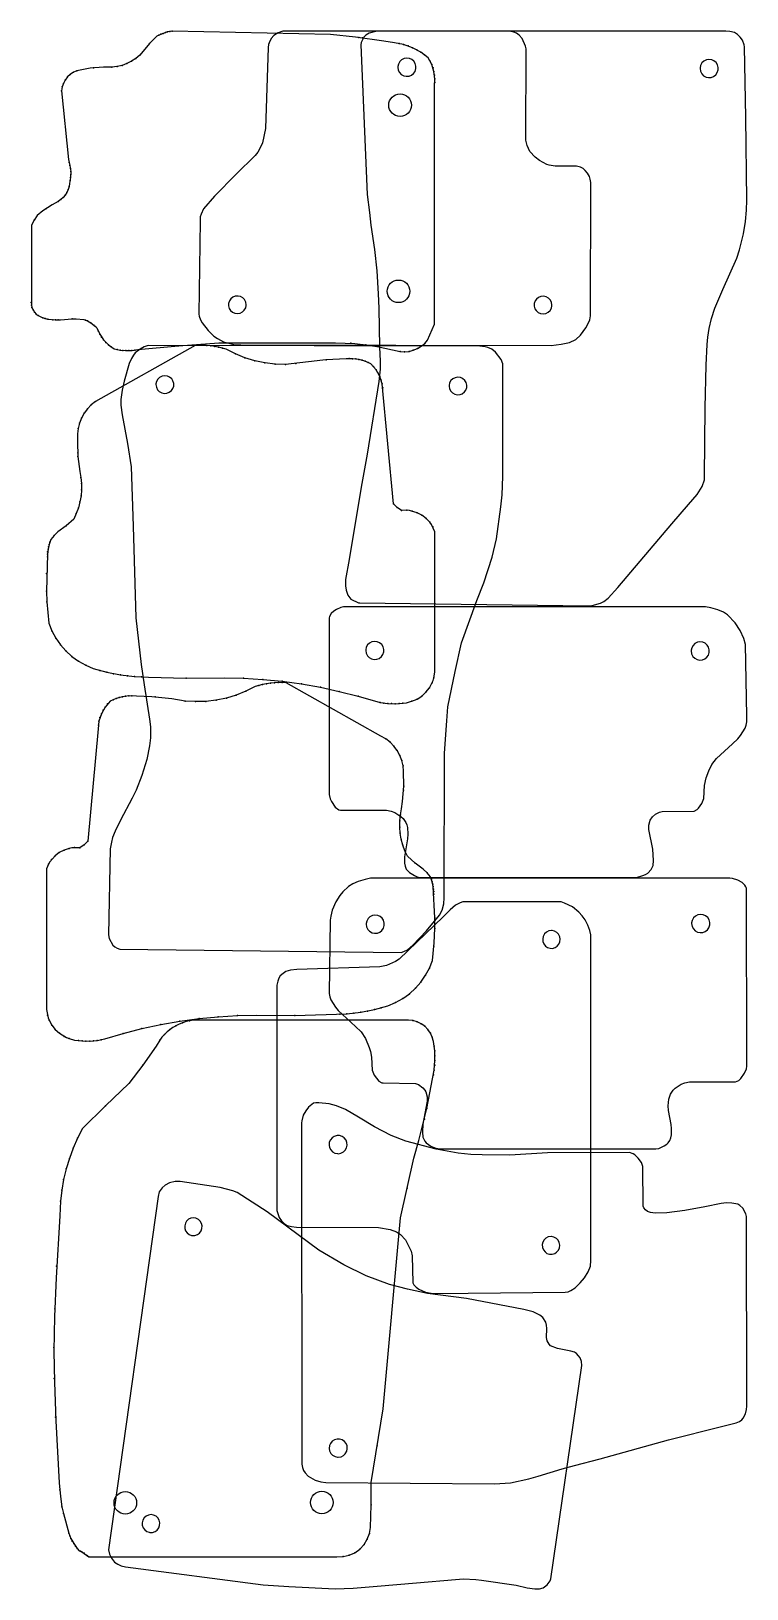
# Model space of a CAD drawing. Header units: millimetres. Extents: x 1981 to 2899, y 1 to 1999.
import ezdxf

# ---------------------------------------------------------------- set-up
doc = ezdxf.new("R2010")
doc.units = ezdxf.units.MM
for name, color, linetype in [('1', 7, 'Continuous'), ('11', 7, 'Continuous'), ('2', 7, 'Continuous'), ('3', 7, 'Continuous')]:
    doc.layers.add(name, color=color, linetype=linetype)

msp = doc.modelspace()

# ---------------------------------------------------------------- linework, layer by layer
at = {"color": 7}
for points in [[(2250.1, 1596.5), (2648, 1595.8), (2660.7, 1597.3), (2671.5, 1599.8), (2679.5, 1603.7), (2685.5, 1609.2), (2692.5, 1618.4), (2695.5, 1623.9), (2697.5, 1628.6), (2698.6, 1633.8), (2699, 1805), (2698.3, 1809.3), (2697.2, 1812.6), (2694.8, 1816.8), (2691.7, 1820.4), (2688.9, 1822.8), (2685.6, 1824.4), (2680.7, 1825.7), (2653.2, 1825.8), (2645.7, 1826.9), (2642.6, 1827.9), (2633.3, 1833.2), (2627.6, 1837.4), (2620.9, 1844.8), (2617.2, 1852.2), (2615.8, 1859.2), (2615.9, 1976.3), (2615.1, 1979.6), (2610.7, 1989.5), (2607.1, 1994), (2603.7, 1996.4), (2600.1, 1997.8), (2594.7, 1999), (2304.1, 1999), (2297.8, 1996.9), (2292.5, 1993.4), (2288.9, 1989.5), (2286.3, 1984.2), (2285.5, 1981.8), (2285.1, 1978.1), (2281.6, 1874.3), (2278.1, 1855.8), (2276.3, 1851.7), (2271.9, 1843.7), (2268.5, 1839.5), (2244.2, 1815.6), (2216.5, 1787.2), (2202.3, 1771.1), (2199.2, 1764.1), (2198, 1760.9), (2197.8, 1755.9), (2196.2, 1636.1), (2196.8, 1633.3), (2198.2, 1628.8), (2200.6, 1624.8), (2208.1, 1615.2), (2215.5, 1607.9), (2220, 1604.6), (2227.7, 1600.4), (2241.1, 1597.1)], [(2872.1, 1998.8), (2424.7, 1999), (2414.6, 1996.6), (2410.4, 1994), (2407.8, 1991.3), (2404.5, 1984.5), (2404, 1981.4), (2412.2, 1789.6), (2414.9, 1766.4), (2417, 1750.2), (2421.6, 1718.9), (2424.4, 1691.7), (2426.3, 1662.2), (2426.9, 1643.5), (2428.1, 1593.6), (2428.9, 1575.7), (2428.6, 1565.5), (2427, 1549.8), (2412, 1456.4), (2404.3, 1414.1), (2389, 1321.2), (2384.5, 1295.6), (2384.5, 1287.4), (2385.1, 1282.1), (2387.2, 1275.4), (2391.1, 1270.6), (2400.8, 1265.7), (2402.8, 1265.6), (2695.5, 1261.7), (2700.5, 1262.2), (2711.3, 1265.2), (2715.7, 1267.6), (2721.2, 1271.8), (2733.7, 1285.4), (2803, 1367), (2824.1, 1391.7), (2835.5, 1404.5), (2841.7, 1415.1), (2844.5, 1423.4), (2844.9, 1427.7), (2845.4, 1515.7), (2846.8, 1570.6), (2848.2, 1596.9), (2849, 1606.4), (2850.8, 1617.6), (2853.8, 1630.4), (2858.1, 1643.7), (2868.2, 1667.8), (2886, 1708), (2889.6, 1718.7), (2894.9, 1739.1), (2897.3, 1754.8), (2898.5, 1769.5), (2899, 1782.3), (2897.9, 1888.4), (2896.1, 1979), (2895.7, 1981.5), (2893.3, 1987.4), (2890.6, 1991.2), (2887.1, 1994.5), (2883.1, 1997.1), (2877.3, 1998.4)], [(2451.5, 1952.7), (2452, 1949.1), (2453.7, 1945.9), (2455.9, 1943.6), (2459.1, 1941.8), (2462.2, 1941.1), (2465.9, 1941.4), (2468.8, 1942.6), (2471.7, 1944.8), (2473.5, 1947.4), (2474.7, 1950.9), (2474.7, 1954.1), (2473.7, 1957.6), (2472, 1960.3), (2469.2, 1962.7), (2466.3, 1964), (2462.7, 1964.4), (2459.5, 1963.9), (2456.3, 1962.2), (2454, 1960), (2452.2, 1956.8), (2451.5, 1953.7)], [(2839, 1951.1), (2839.6, 1947.5), (2841.2, 1944.2), (2843.5, 1941.9), (2846.7, 1940.1), (2849.8, 1939.4), (2853.4, 1939.7), (2856.4, 1940.9), (2859.3, 1943.1), (2861.1, 1945.8), (2862.2, 1949.2), (2862.3, 1952.4), (2861.3, 1956), (2859.6, 1958.7), (2856.8, 1961), (2853.9, 1962.3), (2850.2, 1962.7), (2847.1, 1962.2), (2843.8, 1960.5), (2841.5, 1958.3), (2839.7, 1955.1), (2839.1, 1952)], [(2257.1, 1648), (2256.5, 1651.4), (2254.9, 1654.6), (2252.7, 1656.8), (2249.6, 1658.5), (2246.5, 1659.2), (2243, 1658.9), (2240, 1657.8), (2237.2, 1655.6), (2235.4, 1653.1), (2234.3, 1649.8), (2234.2, 1646.7), (2235.2, 1643.3), (2236.9, 1640.7), (2239.6, 1638.4), (2242.5, 1637.2), (2246, 1636.8), (2249.1, 1637.3), (2252.3, 1638.9), (2254.6, 1641), (2256.4, 1644.1), (2257, 1647.1)], [(2649.1, 1647.7), (2648.5, 1651.2), (2646.9, 1654.3), (2644.7, 1656.5), (2641.6, 1658.3), (2638.5, 1658.9), (2635, 1658.7), (2632, 1657.5), (2629.2, 1655.4), (2627.4, 1652.9), (2626.3, 1649.5), (2626.2, 1646.4), (2627.2, 1643), (2628.9, 1640.5), (2631.6, 1638.2), (2634.5, 1636.9), (2638, 1636.5), (2641.1, 1637), (2644.3, 1638.6), (2646.6, 1640.8), (2648.4, 1643.8), (2649, 1646.8)], [(2556.8, 1595), (2131.2, 1595.6), (2126, 1594), (2121, 1590.9), (2114.7, 1586.2), (2112.3, 1583.4), (2109.7, 1579), (2107, 1572.9), (2100.4, 1550.1), (2097.8, 1538.3), (2096.4, 1526.6), (2096.4, 1519.2), (2098.1, 1506.7), (2104.8, 1470), (2109.3, 1440.2), (2112, 1364), (2115.5, 1246.5), (2122.3, 1186.8), (2126, 1160.4), (2133.2, 1116.7), (2134.2, 1106.8), (2134.2, 1092.6), (2133.1, 1082.3), (2129.5, 1064.7), (2123.1, 1044.4), (2115.7, 1025.5), (2110.9, 1015.1), (2095.8, 986.9), (2089.1, 972.7), (2085.7, 964.6), (2084.1, 958.8), (2082.4, 950.3), (2080.5, 840), (2081.4, 835.2), (2086.1, 826.8), (2088.6, 824.5), (2091.4, 822.7), (2094.9, 821.5), (2455.6, 817.3), (2459.2, 818.3), (2463.7, 820.8), (2470.6, 826.6), (2488.4, 844.9), (2505, 865.2), (2508.2, 871.7), (2510.3, 879.6), (2510.9, 887.2), (2511.5, 1072.7), (2514.1, 1114.2), (2515.7, 1132.4), (2524.9, 1177.6), (2533.2, 1214.5), (2552.8, 1268.7), (2561.7, 1291.4), (2572.5, 1324.5), (2578.1, 1348), (2583.7, 1388.9), (2585.3, 1404.1), (2586.1, 1427.7), (2586, 1572.4), (2584.1, 1578), (2576.5, 1587.1), (2572, 1590.9), (2566.8, 1593.4), (2563.5, 1594.2)], [(2141.3, 1545.7), (2141.8, 1542.2), (2143.4, 1539), (2145.6, 1536.8), (2148.7, 1535.1), (2151.8, 1534.4), (2155.4, 1534.7), (2158.3, 1535.8), (2161.1, 1538), (2162.9, 1540.5), (2164, 1543.8), (2164.1, 1546.9), (2163.1, 1550.3), (2161.5, 1552.9), (2158.7, 1555.2), (2155.9, 1556.4), (2152.3, 1556.9), (2149.2, 1556.3), (2146, 1554.7), (2143.7, 1552.6), (2142, 1549.5), (2141.3, 1546.5)], [(2517.1, 1543.8), (2517.6, 1540.4), (2519.2, 1537.2), (2521.4, 1535), (2524.5, 1533.3), (2527.6, 1532.6), (2531.2, 1532.9), (2534.1, 1534), (2536.9, 1536.2), (2538.7, 1538.7), (2539.8, 1542), (2539.9, 1545.1), (2538.9, 1548.5), (2537.3, 1551.1), (2534.5, 1553.4), (2531.7, 1554.6), (2528.1, 1555), (2525, 1554.5), (2521.8, 1552.9), (2519.5, 1550.8), (2517.8, 1547.7), (2517.1, 1544.7)], [(2845.8, 1260.8), (2381.6, 1260.6), (2378.5, 1259.8), (2372.6, 1257.2), (2369.4, 1255.2), (2366, 1252), (2363.8, 1248.1), (2363.6, 1246.6), (2363.5, 1019.7), (2364.7, 1014.3), (2366.3, 1010.9), (2371.2, 1003.8), (2375.6, 1000.4), (2378, 999.7), (2437.1, 999.6), (2443, 998.5), (2447.6, 996.7), (2455.2, 991.8), (2458.1, 989.2), (2461.6, 983.8), (2462.8, 981.1), (2463.7, 977.4), (2464.2, 968.8), (2463.8, 963.1), (2460, 939.8), (2460.1, 931.7), (2460.7, 927.8), (2462.1, 924.3), (2466.2, 919.7), (2472.7, 915.8), (2476.2, 914.4), (2480.2, 913.6), (2757.3, 913.6), (2765.7, 915.8), (2768.9, 917.1), (2771.9, 919), (2776.5, 923.6), (2778.8, 928.9), (2779.3, 935.2), (2778.6, 949.9), (2773.3, 974.9), (2773.5, 980.6), (2775.2, 986.8), (2778.1, 991.1), (2782, 994.6), (2786.8, 997.3), (2790.5, 998.1), (2831.5, 998.6), (2835.3, 1000.5), (2837.1, 1002.4), (2841.3, 1008.2), (2843.9, 1014.8), (2844.9, 1031.3), (2847, 1041.4), (2850.4, 1050.3), (2854.1, 1058.5), (2860.2, 1066), (2880.4, 1084.7), (2887.4, 1091.4), (2890.7, 1095.6), (2896.8, 1105), (2898.2, 1108.6), (2898.9, 1113), (2899, 1120.7), (2897.1, 1212.1), (2895.1, 1219.8), (2890.5, 1230.4), (2884.2, 1240.2), (2874.3, 1250.3), (2868.9, 1253.9), (2861.9, 1256.8), (2852.9, 1259.4)], [(2410.2, 1204.6), (2410.8, 1201), (2412.4, 1197.8), (2414.7, 1195.5), (2417.8, 1193.7), (2421, 1193), (2424.6, 1193.3), (2427.6, 1194.4), (2430.5, 1196.7), (2432.3, 1199.3), (2433.4, 1202.8), (2433.5, 1206), (2432.5, 1209.5), (2430.8, 1212.2), (2428, 1214.6), (2425.1, 1215.9), (2421.4, 1216.3), (2418.3, 1215.7), (2415, 1214.1), (2412.7, 1211.9), (2410.9, 1208.7), (2410.2, 1205.5)], [(2827.7, 1204), (2828.2, 1200.4), (2829.9, 1197.1), (2832.1, 1194.8), (2835.3, 1193), (2838.4, 1192.4), (2842.1, 1192.6), (2845, 1193.8), (2847.9, 1196.1), (2849.7, 1198.7), (2850.9, 1202.2), (2850.9, 1205.4), (2849.9, 1208.9), (2848.2, 1211.6), (2845.4, 1213.9), (2842.5, 1215.2), (2838.9, 1215.7), (2835.7, 1215.1), (2832.5, 1213.4), (2830.2, 1211.2), (2828.4, 1208), (2827.7, 1204.9)], [(2877, 912.6), (2416.6, 912.4), (2409.6, 911), (2400.5, 908.5), (2393.6, 905.5), (2388.2, 901.9), (2381.1, 895), (2377.1, 890.2), (2371.9, 882), (2367.4, 871.5), (2365.4, 863.7), (2364.8, 858.9), (2363.5, 764.6), (2364.2, 760.3), (2365.6, 756.6), (2371.7, 747.2), (2375.1, 743), (2397.1, 722.2), (2404.4, 715.3), (2409.9, 706.9), (2414.7, 695.3), (2416.3, 690.3), (2417.5, 683), (2418.6, 666.4), (2421.1, 659.8), (2427.2, 652.2), (2431, 650.2), (2432.5, 650), (2474, 649.4), (2477.9, 647.9), (2483.4, 643.7), (2485.9, 640.8), (2487.3, 638.4), (2489, 632.2), (2489.2, 626.5), (2488.8, 624.3), (2483.3, 596.9), (2483.1, 586.8), (2483.7, 580.5), (2486, 575.2), (2487.7, 573.1), (2493.6, 568.8), (2500.2, 566.3), (2505.2, 565.2), (2782.3, 565.2), (2786.3, 566), (2792.8, 569.2), (2796.3, 571.4), (2798.3, 573.2), (2800.4, 575.9), (2801.7, 579.4), (2802.4, 583.4), (2802.5, 591.4), (2801.9, 596.5), (2798.7, 614.7), (2798.3, 620.4), (2798.8, 629), (2800.9, 635.4), (2804.4, 640.8), (2807.3, 643.4), (2814.9, 648.3), (2819.5, 650.1), (2825.4, 651.2), (2884.4, 651.3), (2886.8, 652), (2888.7, 653.2), (2891.2, 655.4), (2896.1, 662.5), (2898.5, 668.1), (2899, 671.3), (2898.6, 899.7), (2897.9, 901.4), (2896.4, 903.6), (2893, 906.8), (2887.4, 910.1), (2880.8, 912.2)], [(2699, 422.3), (2699, 839.7), (2697.6, 845.5), (2695, 852.2), (2691.6, 859), (2687.9, 864.3), (2683.7, 869), (2675.6, 875.8), (2665.3, 880.6), (2660.7, 882.2), (2535, 882), (2531.5, 881), (2525.5, 877.8), (2518.5, 872.1), (2509.7, 862.9), (2453.3, 808.5), (2448.6, 805.6), (2437, 800.5), (2428.4, 799), (2321.9, 795.6), (2313.9, 794.5), (2307.9, 793), (2304.2, 790.4), (2300.7, 787.2), (2298.7, 784.2), (2297.4, 780.3), (2296.2, 775.2), (2296.2, 486.5), (2299.4, 477.1), (2302.4, 472.9), (2306.2, 469.2), (2309.7, 467.2), (2315, 465.8), (2321.4, 464.9), (2426.6, 464.7), (2441.5, 461.8), (2449.9, 458.8), (2455, 455.6), (2461.3, 448.7), (2468.5, 434), (2469.7, 428.3), (2470.5, 393.7), (2471.9, 390.8), (2474.9, 388), (2478.5, 385.4), (2487, 381.7), (2494.2, 380.2), (2500.2, 379.7), (2666, 381.4), (2669.8, 381.9), (2673.3, 383.5), (2678.8, 387.1), (2685.4, 393.5), (2690.8, 400), (2695.4, 407.7), (2698.4, 414.7)], [(2410.8, 853.6), (2411.4, 850), (2413, 846.7), (2415.2, 844.4), (2418.4, 842.6), (2421.6, 841.9), (2425.2, 842.2), (2428.2, 843.4), (2431.1, 845.6), (2432.9, 848.3), (2434, 851.7), (2434.1, 854.9), (2433.1, 858.5), (2431.4, 861.2), (2428.6, 863.5), (2425.6, 864.8), (2422, 865.2), (2418.9, 864.7), (2415.6, 863), (2413.3, 860.8), (2411.5, 857.6), (2410.8, 854.5)], [(2828.2, 854.3), (2828.8, 850.7), (2830.4, 847.5), (2832.7, 845.2), (2835.8, 843.4), (2839, 842.7), (2842.6, 843), (2845.6, 844.1), (2848.5, 846.4), (2850.3, 849), (2851.4, 852.5), (2851.5, 855.7), (2850.5, 859.2), (2848.8, 861.9), (2846, 864.3), (2843.1, 865.6), (2839.4, 866), (2836.3, 865.4), (2833, 863.8), (2830.7, 861.6), (2828.9, 858.4), (2828.2, 855.2)], [(2648.5, 845.4), (2645, 844.8), (2641.9, 843.2), (2639.7, 841), (2637.9, 837.9), (2637.3, 834.8), (2637.6, 831.3), (2638.7, 828.3), (2640.9, 825.5), (2643.4, 823.7), (2646.7, 822.6), (2649.8, 822.5), (2653.2, 823.5), (2655.8, 825.2), (2658.1, 827.9), (2659.3, 830.8), (2659.7, 834.4), (2659.2, 837.5), (2657.6, 840.7), (2655.4, 842.9), (2652.4, 844.7), (2649.4, 845.4)], [(2327.9, 598.6), (2328.2, 161.1), (2329.1, 156.8), (2330.6, 153), (2332.5, 149.6), (2336.4, 145.6), (2345.6, 140.4), (2352.6, 138.3), (2359.3, 137.3), (2575.3, 135.8), (2595.8, 137.1), (2619.5, 142.1), (2631.3, 145.5), (2662.3, 155.1), (2678.1, 159.3), (2710.8, 167.6), (2798.6, 192.2), (2866.4, 209.2), (2885.3, 213.8), (2889.6, 215.7), (2892.5, 217.6), (2894.4, 220), (2897.2, 225.3), (2898.6, 231.2), (2899, 235.4), (2898.5, 478.5), (2897.5, 482.1), (2893.7, 489.4), (2890, 492.9), (2887.3, 494.3), (2879.9, 495.8), (2872.9, 496.3), (2866.2, 495.4), (2845.1, 490.8), (2819.6, 486.1), (2796.2, 483.5), (2781.6, 482.9), (2775.5, 483.7), (2771.6, 485.2), (2769, 487), (2767, 489.6), (2766.2, 492), (2765.5, 542.9), (2763.8, 547.9), (2759.7, 553.6), (2755.5, 557.6), (2753.2, 559.1), (2748.7, 560.5), (2643.2, 560.4), (2594.9, 557.3), (2559.7, 557.6), (2545, 558), (2528.9, 560), (2500.6, 565), (2461.6, 575.3), (2443, 582.3), (2421.5, 593.4), (2401.2, 606.2), (2384.4, 615.9), (2372.9, 620.6), (2363.2, 623), (2350, 624.6), (2346.1, 624.6), (2343.5, 623.9), (2341.1, 622.4), (2337, 619), (2333.5, 614.3), (2330.2, 608.5), (2328.3, 601.5)], [(2374.9, 559.1), (2378.5, 559.7), (2381.7, 561.4), (2384, 563.6), (2385.8, 566.8), (2386.5, 569.9), (2386.2, 573.5), (2385, 576.5), (2382.8, 579.4), (2380.2, 581.2), (2376.7, 582.3), (2373.5, 582.4), (2370, 581.4), (2367.3, 579.7), (2364.9, 576.9), (2363.6, 574), (2363.2, 570.3), (2363.7, 567.2), (2365.4, 563.9), (2367.6, 561.6), (2370.8, 559.8), (2373.9, 559.2)], [(2143.9, 504.2), (2080.5, 51), (2081.6, 45.3), (2084.1, 40.3), (2088.3, 35.4), (2092.4, 32.6), (2096.8, 30.7), (2102.2, 29.2), (2278.6, 6.2), (2311.5, 3.9), (2371.1, 1), (2394.2, 2), (2425, 4.6), (2475.2, 8.7), (2525.6, 13.2), (2535.8, 13.7), (2551.6, 12.9), (2558.8, 12.2), (2603.1, 5.8), (2617.4, 2.5), (2627.2, 1), (2633.2, 1), (2637.8, 2.4), (2642.9, 6), (2646.7, 11.4), (2647.7, 13.9), (2687.4, 287.4), (2687.1, 292.8), (2685.4, 297.1), (2683.3, 300), (2680.5, 302.7), (2677.8, 304.5), (2673.5, 306), (2656.2, 309.4), (2647.4, 312.7), (2645.4, 314.7), (2643.1, 319), (2642.3, 323.5), (2642.4, 335.1), (2642.2, 339.4), (2641.2, 342.9), (2637.4, 349.2), (2633.6, 352), (2625, 356.2), (2613, 359.3), (2539.5, 373.4), (2489.7, 379.7), (2464, 385.4), (2440.6, 391.4), (2410.9, 402.4), (2382, 416.7), (2350.3, 435.2), (2283.8, 484.4), (2245.4, 509.3), (2239.9, 511.7), (2223.6, 516), (2172.2, 523.6), (2165.8, 523.7), (2158.6, 521.7), (2152.9, 518.8), (2149.1, 515.2), (2145.6, 510.1)], [(2187.6, 454.1), (2191.2, 454.2), (2194.5, 455.3), (2197, 457.2), (2199.1, 460.1), (2200.2, 463), (2200.4, 466.6), (2199.7, 469.6), (2198, 472.7), (2195.7, 474.9), (2192.5, 476.4), (2189.5, 476.9), (2186, 476.4), (2183.2, 475.1), (2180.6, 472.7), (2179, 470), (2178.1, 466.6), (2178.2, 463.4), (2179.3, 460), (2181.1, 457.5), (2183.9, 455.3), (2186.8, 454.3)], [(2647.9, 453), (2644.4, 452.5), (2641.3, 450.8), (2639, 448.6), (2637.3, 445.5), (2636.7, 442.5), (2636.9, 438.9), (2638.1, 436), (2640.2, 433.1), (2642.7, 431.3), (2646.1, 430.2), (2649.2, 430.2), (2652.6, 431.1), (2655.1, 432.8), (2657.4, 435.6), (2658.7, 438.4), (2659.1, 442), (2658.5, 445.1), (2656.9, 448.3), (2654.8, 450.5), (2651.7, 452.3), (2648.7, 453)], [(2374.9, 169.9), (2378.6, 170.4), (2381.8, 172.1), (2384.1, 174.3), (2385.9, 177.5), (2386.6, 180.6), (2386.3, 184.3), (2385.1, 187.3), (2382.9, 190.1), (2380.2, 192), (2376.8, 193.1), (2373.6, 193.1), (2370.1, 192.2), (2367.4, 190.4), (2365, 187.6), (2363.7, 184.7), (2363.3, 181.1), (2363.8, 177.9), (2365.5, 174.7), (2367.7, 172.4), (2370.9, 170.6), (2374, 169.9)], [(2133.3, 73.3), (2136.8, 73.4), (2140.2, 74.6), (2142.7, 76.4), (2144.8, 79.3), (2145.9, 82.2), (2146.1, 85.8), (2145.4, 88.9), (2143.6, 92), (2141.4, 94.1), (2138.2, 95.7), (2135.2, 96.2), (2131.7, 95.7), (2128.9, 94.3), (2126.3, 92), (2124.6, 89.3), (2123.7, 85.8), (2123.8, 82.7), (2125, 79.3), (2126.8, 76.7), (2129.6, 74.6), (2132.5, 73.5)]]:
    msp.add_lwpolyline(points, close=True, dxfattribs=at)
at = {"layer": '1', "color": 7}
for points in [[(2020.3, 1922.5), (2029, 1834.3), (2031, 1826.8), (2031.9, 1819), (2031.8, 1811.2), (2030.6, 1803.5), (2029.9, 1799.6), (2028.6, 1795.8), (2026.8, 1792.1), (2024.7, 1788.7), (2022.1, 1785.7), (2019.1, 1782.9), (2015.8, 1780.6), (2008.2, 1776.3), (1996.4, 1768.5), (1989.1, 1762.6), (1984.9, 1756.6), (1981.5, 1750.1), (1981.5, 1647.7), (1982.3, 1644.5), (1983.6, 1641.4), (1985.4, 1638.6), (1987.6, 1636.2), (1990.2, 1634.1), (1996.2, 1631.4), (2002.6, 1629.7), (2012.4, 1628.6), (2019, 1628.9), (2033.9, 1630), (2038.8, 1630), (2048.8, 1629.3), (2053.4, 1627.3), (2057.7, 1624.9), (2063.6, 1620.3), (2065.4, 1618.6), (2069.1, 1610.4), (2074.2, 1603.1), (2080.4, 1596.7), (2087.7, 1591.5), (2095.2, 1589.9), (2102.8, 1589.2), (2110.4, 1589.4), (2117.9, 1590.5), (2170, 1595.4), (2222.1, 1599.3), (2371.6, 1599.3), (2396.1, 1598.3), (2410.6, 1596.8), (2425, 1594.4), (2454.5, 1587.9), (2460.2, 1587.7), (2465.8, 1588.3), (2471.3, 1589.7), (2476.6, 1591.9), (2481.5, 1594.8), (2485.9, 1598.4), (2489.7, 1602.5), (2498.4, 1623.1), (2498.4, 1928.3), (2499, 1937.8), (2497.8, 1947.2), (2494.9, 1956.2), (2490.4, 1964.6), (2480.9, 1972), (2470.3, 1977.8), (2458.9, 1981.8), (2447, 1984), (2433.4, 1986.3), (2397, 1991.5), (2364.9, 1994.6), (2162.1, 1999), (2156.2, 1998), (2150.5, 1996.2), (2144.9, 1993.8), (2142.3, 1992.4), (2133.2, 1983.3), (2120.5, 1968.4), (2115.5, 1964.1), (2110, 1960.4), (2104.1, 1957.3), (2097.9, 1955), (2091.5, 1953.5), (2084.9, 1952.7), (2074.1, 1952.7), (2057.1, 1951.5), (2039.8, 1948.2), (2035.4, 1946.2), (2031.3, 1943.6), (2027.7, 1940.2), (2024.7, 1936.3), (2022.5, 1932), (2021, 1927.4)], [(2499, 1176.7), (2499, 1357), (2494.5, 1366.2), (2492.5, 1369), (2487.8, 1374), (2482.3, 1378.1), (2476.3, 1381.3), (2466.4, 1384), (2463, 1384.4), (2456.1, 1384.2), (2450.7, 1388), (2445.8, 1392.5), (2431.4, 1546.6), (2428.4, 1556), (2423.5, 1564.7), (2417, 1572.3), (2409.4, 1575.6), (2401.5, 1577.8), (2393.3, 1578.9), (2385, 1578.8), (2359.4, 1577.6), (2355.2, 1577.2), (2307.6, 1571.6), (2294.3, 1571.9), (2281.1, 1573.5), (2268.1, 1576.2), (2255.4, 1580.1), (2243.1, 1585.1), (2231.3, 1591.2), (2221.5, 1593.7), (2211.6, 1595.3), (2201.5, 1596.1), (2191.4, 1596), (2063.8, 1523.8), (2058.2, 1519.5), (2053.3, 1514.5), (2049.1, 1508.9), (2045.7, 1502.7), (2043.1, 1496.2), (2041.5, 1489.4), (2040.7, 1482.4), (2040.6, 1472.7), (2041.2, 1453.3), (2043.5, 1434.1), (2044.9, 1426.4), (2045.7, 1418.6), (2045.8, 1410.7), (2045.2, 1402.9), (2043.8, 1395.2), (2041.8, 1387.7), (2039.1, 1380.3), (2035.8, 1373.2), (2026.1, 1364.5), (2015.6, 1356.8), (2010.7, 1352), (2006.3, 1346.8), (2004.3, 1340.7), (2002.9, 1334.4), (2002.1, 1328), (2000.7, 1280.6), (2001.3, 1267), (2003.9, 1239.8), (2007.8, 1229.9), (2012.7, 1220.6), (2018.7, 1211.9), (2025.6, 1204), (2033.4, 1196.9), (2042, 1190.7), (2051.2, 1185.6), (2060.9, 1181.5), (2078.2, 1176.6), (2095.8, 1173.2), (2113.6, 1171.1), (2131.6, 1170.5), (2180.2, 1169.3), (2228.9, 1169.4), (2253.7, 1168.9), (2278.5, 1167.5), (2303.1, 1165.1), (2327.7, 1161.7), (2352.1, 1157.4), (2376.4, 1152.2), (2400.4, 1146), (2428.9, 1137.9), (2438.5, 1136.7), (2448.2, 1136.3), (2457.9, 1136.9), (2462.7, 1137.6), (2473, 1140.7), (2476.2, 1142.3), (2482.2, 1146.2), (2487.4, 1151), (2491.9, 1156.7), (2496.7, 1166.3), (2497.7, 1169.7)], [(2000.7, 744.1), (2003, 733.6), (2004.3, 730.3), (2007.8, 724), (2012.2, 718.4), (2017.5, 713.6), (2026.7, 708.1), (2030, 706.7), (2037, 704.9), (2046.6, 703.9), (2056.3, 703.7), (2066, 704.5), (2075.5, 706.3), (2099.3, 713.4), (2123.3, 719.6), (2147.5, 724.8), (2172, 729.1), (2196.5, 732.4), (2221.2, 734.8), (2246, 736.3), (2270.8, 736.7), (2319.5, 736.6), (2386.1, 738.5), (2403.9, 740.5), (2421.5, 744), (2438.8, 748.9), (2448.5, 752.9), (2457.7, 758.1), (2466.3, 764.3), (2474, 771.4), (2481, 779.3), (2487, 788), (2491.9, 797.3), (2495.8, 807.1), (2498, 829.8), (2499, 848), (2499, 861.6), (2496.8, 901.8), (2495.4, 908), (2493.3, 914.1), (2489, 919.4), (2484, 924.1), (2473.6, 931.9), (2463.9, 940.6), (2460.5, 947.7), (2457.9, 955), (2455.8, 962.6), (2454.5, 970.3), (2453.9, 978.1), (2454, 986), (2454.7, 993.7), (2456.2, 1001.4), (2457.4, 1011.1), (2459, 1030.4), (2458.9, 1049.8), (2458.2, 1056.7), (2456.6, 1063.6), (2454, 1070.1), (2450.6, 1076.2), (2446.4, 1081.8), (2441.5, 1086.8), (2435.9, 1091.1), (2429.8, 1094.6), (2308.3, 1163.3), (2298.2, 1163.4), (2288.1, 1162.7), (2278.1, 1161), (2268.4, 1158.6), (2256.6, 1152.5), (2244.3, 1147.4), (2231.6, 1143.6), (2218.6, 1140.8), (2205.4, 1139.3), (2192.1, 1139), (2178.8, 1139.8), (2161.5, 1142.5), (2136, 1145.3), (2106.4, 1146.3), (2098.2, 1145.2), (2090.2, 1143), (2082.7, 1139.7), (2076.2, 1132.1), (2071.3, 1123.4), (2068.2, 1113.9), (2067.1, 1104), (2053.9, 959.9), (2049, 955.4), (2043.5, 951.6), (2033.3, 951.4), (2029.9, 950.7), (2023.4, 948.6), (2017.3, 945.5), (2011.9, 941.3), (2005.2, 933.6), (2003.4, 930.6), (2000.7, 924.4)], [(2373.4, 42), (2381.4, 42.3), (2389.1, 44.1), (2396.3, 47.4), (2402.8, 52), (2408.2, 57.9), (2412.3, 64.6), (2415.1, 72.1), (2416.3, 79.9), (2417.4, 108.6), (2417.1, 137.2), (2432.6, 231.7), (2454.7, 476.9), (2472, 553.4), (2478.5, 576), (2488.6, 617.2), (2498, 666.3), (2499, 678.6), (2498.7, 691), (2497, 703.2), (2495.6, 708.7), (2493.2, 713.9), (2490, 718.5), (2486, 722.6), (2481.4, 725.9), (2476.3, 728.3), (2470.8, 729.8), (2465.1, 730.4), (2188.9, 730.4), (2179.8, 728.6), (2171, 725.4), (2162.9, 721), (2155.5, 715.3), (2149, 708.6), (2146.2, 704.9), (2141.5, 696.9), (2124.3, 672.7), (2106.6, 649), (2076.4, 620.5), (2047, 591.3), (2040.7, 578.9), (2035, 566.1), (2030.2, 553), (2026.1, 539.6), (2022.9, 526), (2020.5, 512.2), (2018.9, 498.3), (2017.9, 479.4), (2013.1, 400), (2011.1, 350.4), (2010.5, 305.7), (2011, 266), (2012.9, 216.4), (2017.3, 137), (2018.8, 119.3), (2020.7, 106.2), (2022.5, 97.5), (2029.4, 72.5), (2032.3, 65.5), (2036, 59), (2040.3, 52.8), (2042.8, 49.9), (2046.1, 48.4), (2052.2, 44.4), (2055, 42)]]:
    msp.add_lwpolyline(points, close=True, dxfattribs=at)
at = {"layer": '11', "color": 7}
for centre in [(2454.3, 1904.1), (2452.3, 1665.3), (2102, 111.4), (2353.9, 111.8)]:
    msp.add_circle(centre, 14.5, dxfattribs=at)
at = {"layer": '2', "color": 7}
for p in [(2020.3, 1922.5), (2445.8, 1392.5), (2456.1, 1384.2), (2053.9, 959.9), (2043.5, 951.6), (2055, 42)]:
    msp.add_point(p, dxfattribs=at)
at = {"layer": '3', "color": 7}
for p in [(2159.2, 1998.6), (2162.1, 1999), (2133.2, 1983.3), (2144.9, 1993.8), (2147.7, 1995.1), (2150.5, 1996.2), (2153.3, 1997.2), (2156.2, 1998), (2401.5, 1991), (2406.1, 1990.4), (2453, 1983.1), (2458.9, 1981.8), (2464.7, 1980), (2110, 1960.4), (2115.5, 1964.1), (2120.5, 1968.4), (2470.3, 1977.8), (2475.7, 1975.1), (2480.9, 1972), (2485.8, 1968.5), (2492.8, 1960.5), (2027.7, 1940.2), (2031.3, 1943.6), (2035.4, 1946.2), (2039.8, 1948.2), (2061.3, 1952), (2084.9, 1952.7), (2091.5, 1953.5), (2097.9, 1955), (2104.1, 1957.3), (2494.9, 1956.2), (2496.6, 1951.8), (2497.8, 1947.2), (2498.6, 1942.5), (2021, 1927.4), (2022.5, 1932), (2024.7, 1936.3), (2498.9, 1933.1), (2499, 1937.8), (2030.1, 1830.6), (2031, 1826.8), (2031.6, 1822.9), (2031.9, 1819), (2029.9, 1799.6), (2031.4, 1807.4), (2031.8, 1811.2), (2032, 1815.1), (2015.8, 1780.6), (2019.1, 1782.9), (2022.1, 1785.7), (2024.7, 1788.7), (2026.8, 1792.1), (2028.6, 1795.8), (2000.2, 1771.3), (1984.9, 1756.6), (1981.2, 1651), (1981.5, 1647.7), (1982.3, 1644.5), (1983.6, 1641.4), (1985.4, 1638.6), (1987.6, 1636.2), (1990.2, 1634.1), (1996.2, 1631.4), (1999.4, 1630.4), (2002.6, 1629.7), (2009.1, 1628.7), (2012.4, 1628.6), (2015.7, 1628.6), (2033.9, 1630), (2051.1, 1628.4), (2053.4, 1627.3), (2057.7, 1624.9), (2061.7, 1621.9), (2063.6, 1620.3), (2067.1, 1614.4), (2069.1, 1610.4), (2071.5, 1606.6), (2074.2, 1603.1), (2077.2, 1599.7), (2391.2, 1598.6), (2080.4, 1596.7), (2084, 1593.9), (2091.4, 1590.6), (2095.2, 1589.9), (2099, 1589.4), (2102.8, 1589.2), (2106.6, 1589.2), (2110.4, 1589.4), (2114.2, 1589.8), (2170, 1595.4), (2196.4, 1596.1), (2201.5, 1596.1), (2206.5, 1595.8), (2211.6, 1595.3), (2216.6, 1594.6), (2221.5, 1593.7), (2226.4, 1592.5), (2243.1, 1585.1), (2255.4, 1580.1), (2389.1, 1579), (2393.3, 1578.9), (2397.4, 1578.5), (2410.6, 1596.8), (2425, 1594.4), (2454.5, 1587.9), (2460.2, 1587.7), (2465.8, 1588.3), (2471.3, 1589.7), (2476.6, 1591.9), (2481.5, 1594.8), (2485.9, 1598.4), (2268.1, 1576.2), (2281.1, 1573.5), (2294.3, 1571.9), (2307.6, 1571.6), (2320.8, 1572.5), (2359.4, 1577.6), (2401.5, 1577.8), (2405.5, 1576.9), (2409.4, 1575.6), (2413.3, 1574.1), (2420.4, 1568.7), (2423.5, 1564.7), (2426.1, 1560.5), (2428.4, 1556), (2430.1, 1551.4), (2431.4, 1546.6), (2432.3, 1541.6), (2058.2, 1519.5), (2063.8, 1523.8), (2045.7, 1502.7), (2049.1, 1508.9), (2053.3, 1514.5), (2041.5, 1489.4), (2043.1, 1496.2), (2040.9, 1458.2), (2041.2, 1453.3), (2044.9, 1426.4), (2045.7, 1418.6), (2045.2, 1402.9), (2045.8, 1410.7), (2039.1, 1380.3), (2041.8, 1387.7), (2043.8, 1395.2), (2450.7, 1388), (2463, 1384.4), (2469.8, 1383.4), (2476.3, 1381.3), (2026.1, 1364.5), (2482.3, 1378.1), (2487.8, 1374), (2492.5, 1369), (2496.2, 1363.3), (2004.3, 1340.7), (2005.2, 1343.7), (2010.7, 1352), (2002, 1324.8), (2002.1, 1328), (2002.4, 1331.2), (2002.9, 1334.4), (2003.5, 1337.5), (2001, 1303.4), (2000.7, 1280.6), (2001.3, 1267), (2007.8, 1229.9), (2012.7, 1220.6), (2018.7, 1211.9), (2025.6, 1204), (2033.4, 1196.9), (2042, 1190.7), (2051.2, 1185.6), (2069.5, 1178.9), (2078.2, 1176.6), (2086.9, 1174.7), (2095.8, 1173.2), (2104.7, 1172), (2113.6, 1171.1), (2122.6, 1170.6), (2180.2, 1169.3), (2253.7, 1168.9), (2273.2, 1159.9), (2278.1, 1161), (2278.5, 1167.5), (2283.1, 1162), (2288.1, 1162.7), (2293.1, 1163.2), (2298.2, 1163.4), (2303.1, 1165.1), (2303.2, 1163.5), (2327.7, 1161.7), (2495.3, 1162.9), (2497.7, 1169.7), (2086.4, 1141.5), (2090.2, 1143), (2094.2, 1144.2), (2098.2, 1145.2), (2102.3, 1145.9), (2106.4, 1146.3), (2110.5, 1146.4), (2140.3, 1145), (2178.8, 1139.8), (2192.1, 1139), (2205.4, 1139.3), (2218.6, 1140.8), (2231.6, 1143.6), (2244.3, 1147.4), (2256.6, 1152.5), (2352.1, 1157.4), (2376.4, 1152.2), (2400.4, 1146), (2469.6, 1139.4), (2476.2, 1142.3), (2482.2, 1146.2), (2487.4, 1151), (2491.9, 1156.7), (2071.3, 1123.4), (2073.5, 1127.9), (2076.2, 1132.1), (2079.2, 1136.1), (2428.9, 1137.9), (2433.7, 1137.2), (2438.5, 1136.7), (2443.4, 1136.4), (2448.2, 1136.3), (2453.1, 1136.5), (2457.9, 1136.9), (2067.4, 1109), (2068.2, 1113.9), (2069.5, 1118.8), (2435.9, 1091.1), (2441.5, 1086.8), (2446.4, 1081.8), (2450.6, 1076.2), (2454, 1070.1), (2456.6, 1063.6), (2458.2, 1056.7), (2458.8, 1025.5), (2459, 1030.4), (2454, 986), (2454.7, 993.7), (2453.9, 978.1), (2454.5, 970.3), (2455.8, 962.6), (2011.9, 941.3), (2017.3, 945.5), (2023.4, 948.6), (2029.9, 950.7), (2036.7, 951.7), (2049, 955.4), (2457.9, 955), (2460.5, 947.7), (2003.4, 930.6), (2007.2, 936.3), (2473.6, 931.9), (2489, 919.4), (2494.5, 911.1), (2495.4, 908), (2496.2, 904.9), (2496.8, 901.8), (2497.3, 898.6), (2497.6, 895.4), (2497.7, 892.2), (2499, 861.6), (2499, 848), (2497.6, 825.3), (2481, 779.3), (2487, 788), (2491.9, 797.3), (2466.3, 764.3), (2474, 771.4), (2395, 739.3), (2403.9, 740.5), (2412.7, 742.1), (2421.5, 744), (2430.2, 746.3), (2448.5, 752.9), (2457.7, 758.1), (2002, 737), (2004.3, 730.3), (2007.8, 724), (2123.3, 719.6), (2147.5, 724.8), (2166.9, 723.3), (2172, 729.1), (2175.3, 727.2), (2184.3, 729.6), (2193.5, 730.7), (2196.5, 732.4), (2221.2, 734.8), (2246, 736.3), (2319.5, 736.6), (2377.1, 738), (2386.1, 738.5), (2470.8, 729.8), (2476.3, 728.3), (2481.4, 725.9), (2486, 722.6), (2012.2, 718.4), (2017.5, 713.6), (2023.5, 709.6), (2030, 706.7), (2041.8, 704.3), (2046.6, 703.9), (2051.5, 703.7), (2056.3, 703.7), (2061.2, 704), (2066, 704.5), (2070.8, 705.3), (2099.3, 713.4), (2146.2, 704.9), (2152.1, 712.1), (2159.1, 718.3), (2490, 718.5), (2493.2, 713.9), (2495.6, 708.7), (2498, 697.1), (2498.7, 691), (2499, 684.8), (2124.3, 672.7), (2497, 660.2), (2498, 666.3), (2498.7, 672.5), (2499, 678.6), (2076.4, 620.5), (2485.6, 603.4), (2488.6, 617.2), (2035, 566.1), (2040.7, 578.9), (2477.2, 571.5), (2026.1, 539.6), (2030.2, 553), (2022.9, 526), (2020.5, 512.2), (2463.3, 515.1), (2018.9, 498.3), (2013.9, 414.9), (2011.4, 360.3), (2010.5, 310.7), (2010.9, 271), (2012.6, 221.4), (2425, 184.4), (2018, 128.2), (2020.7, 106.2), (2417.4, 108.6), (2022.5, 97.5), (2029.4, 72.5), (2030.7, 69), (2032.3, 65.5), (2034, 62.2), (2412.3, 64.6), (2415.1, 72.1), (2036, 59), (2038.1, 55.8), (2040.3, 52.8), (2044.5, 49.2), (2046.1, 48.4), (2049.2, 46.6), (2052.2, 44.4), (2053.6, 43.3), (2381.4, 42.3), (2389.1, 44.1), (2396.3, 47.4), (2402.8, 52), (2408.2, 57.9)]:
    msp.add_point(p, dxfattribs=at)

doc.saveas('drawing.dxf')
